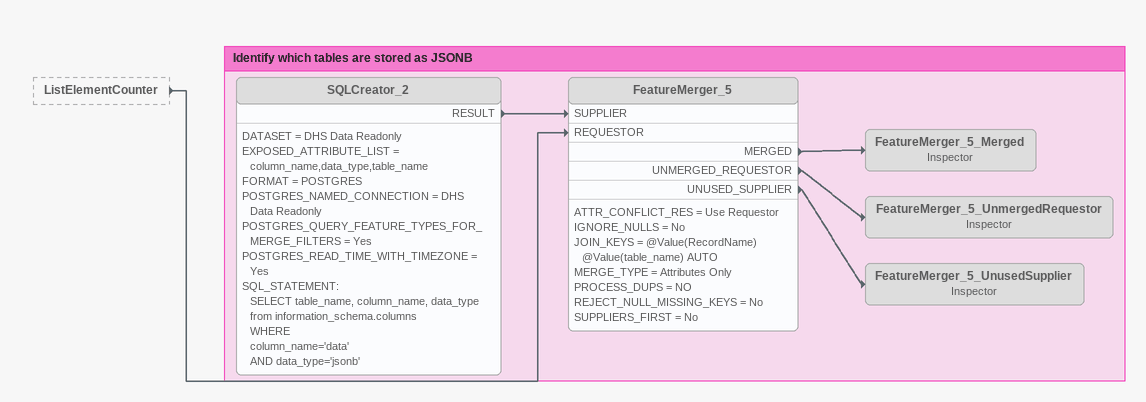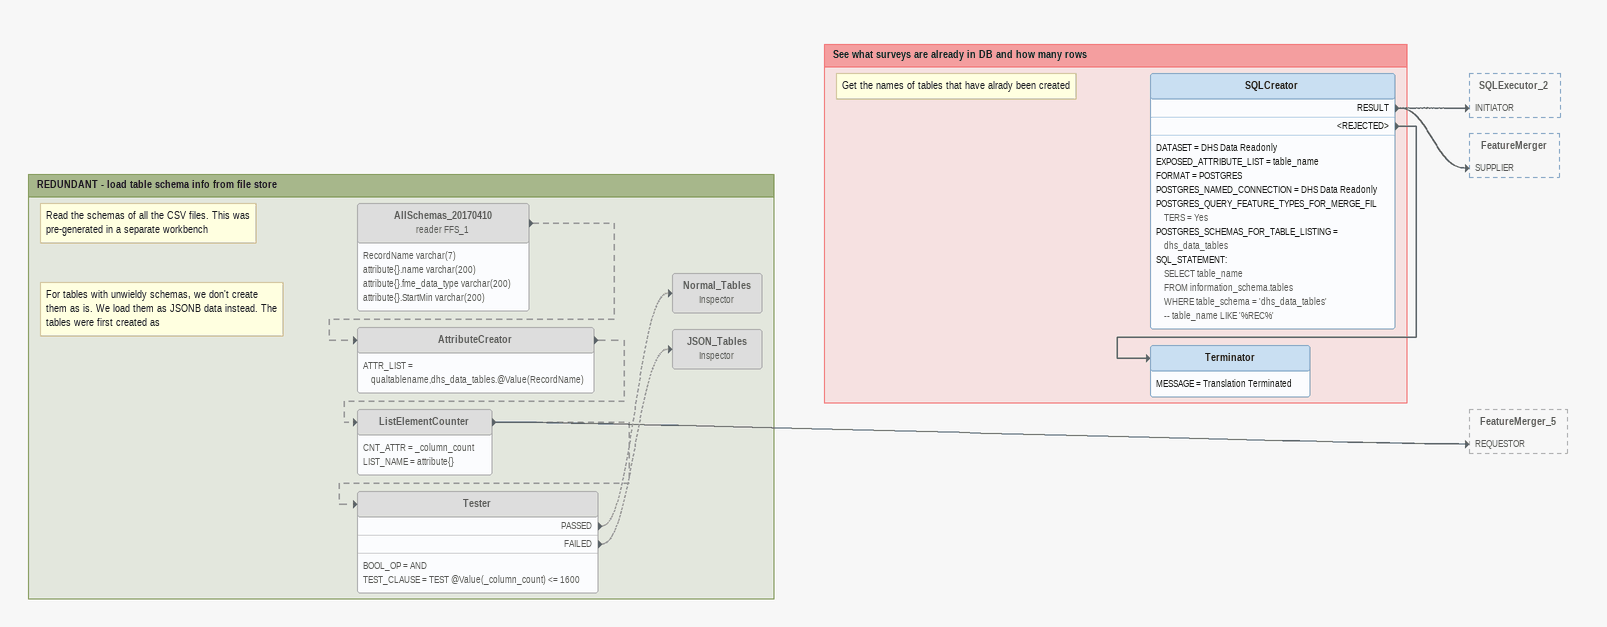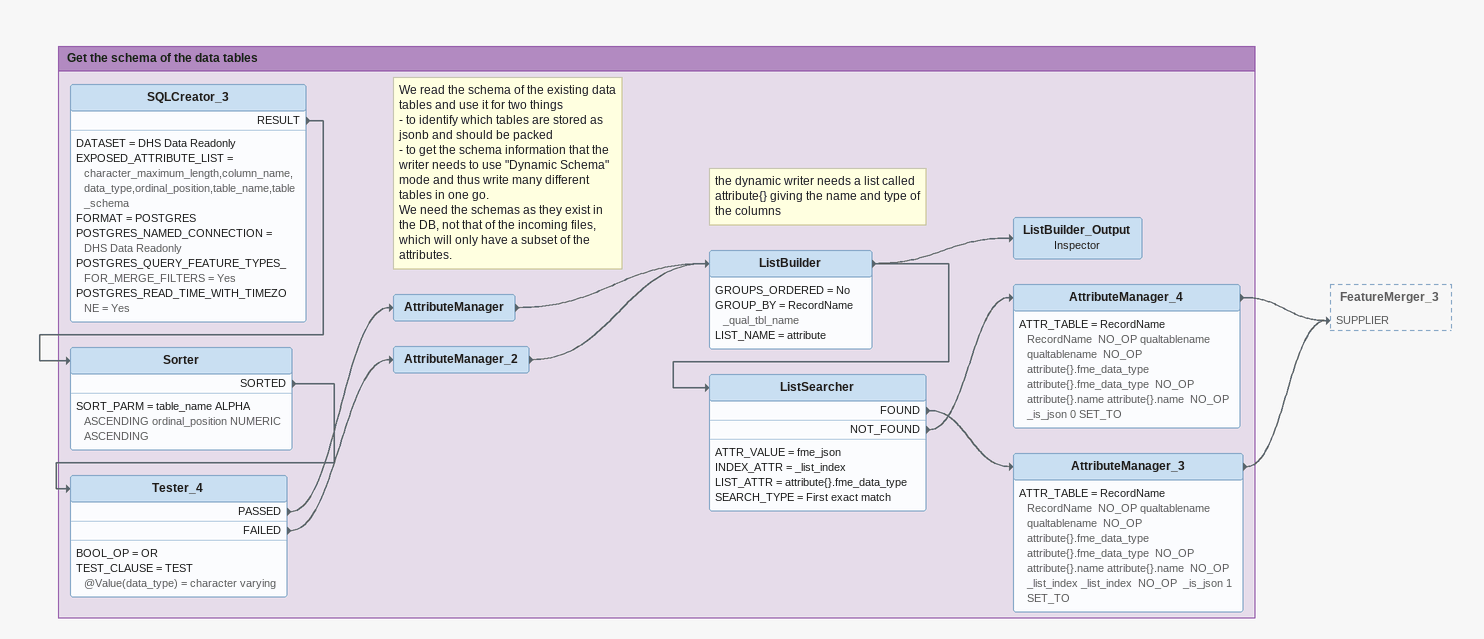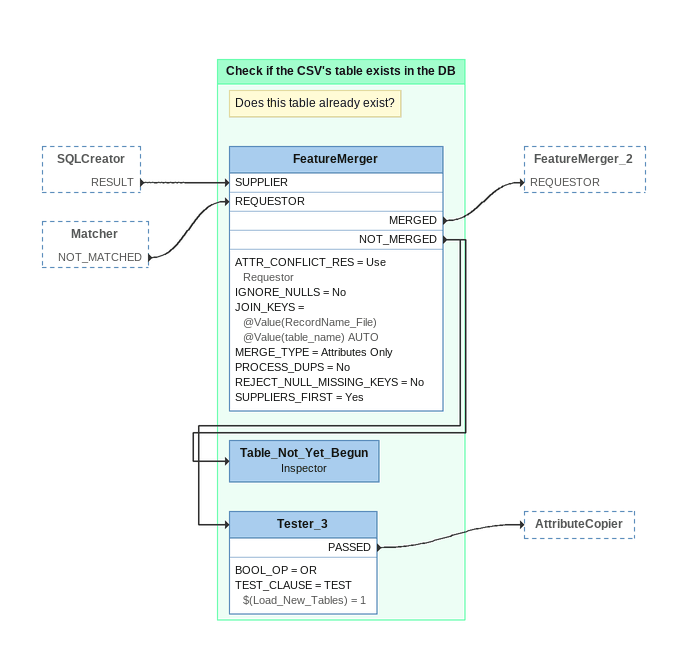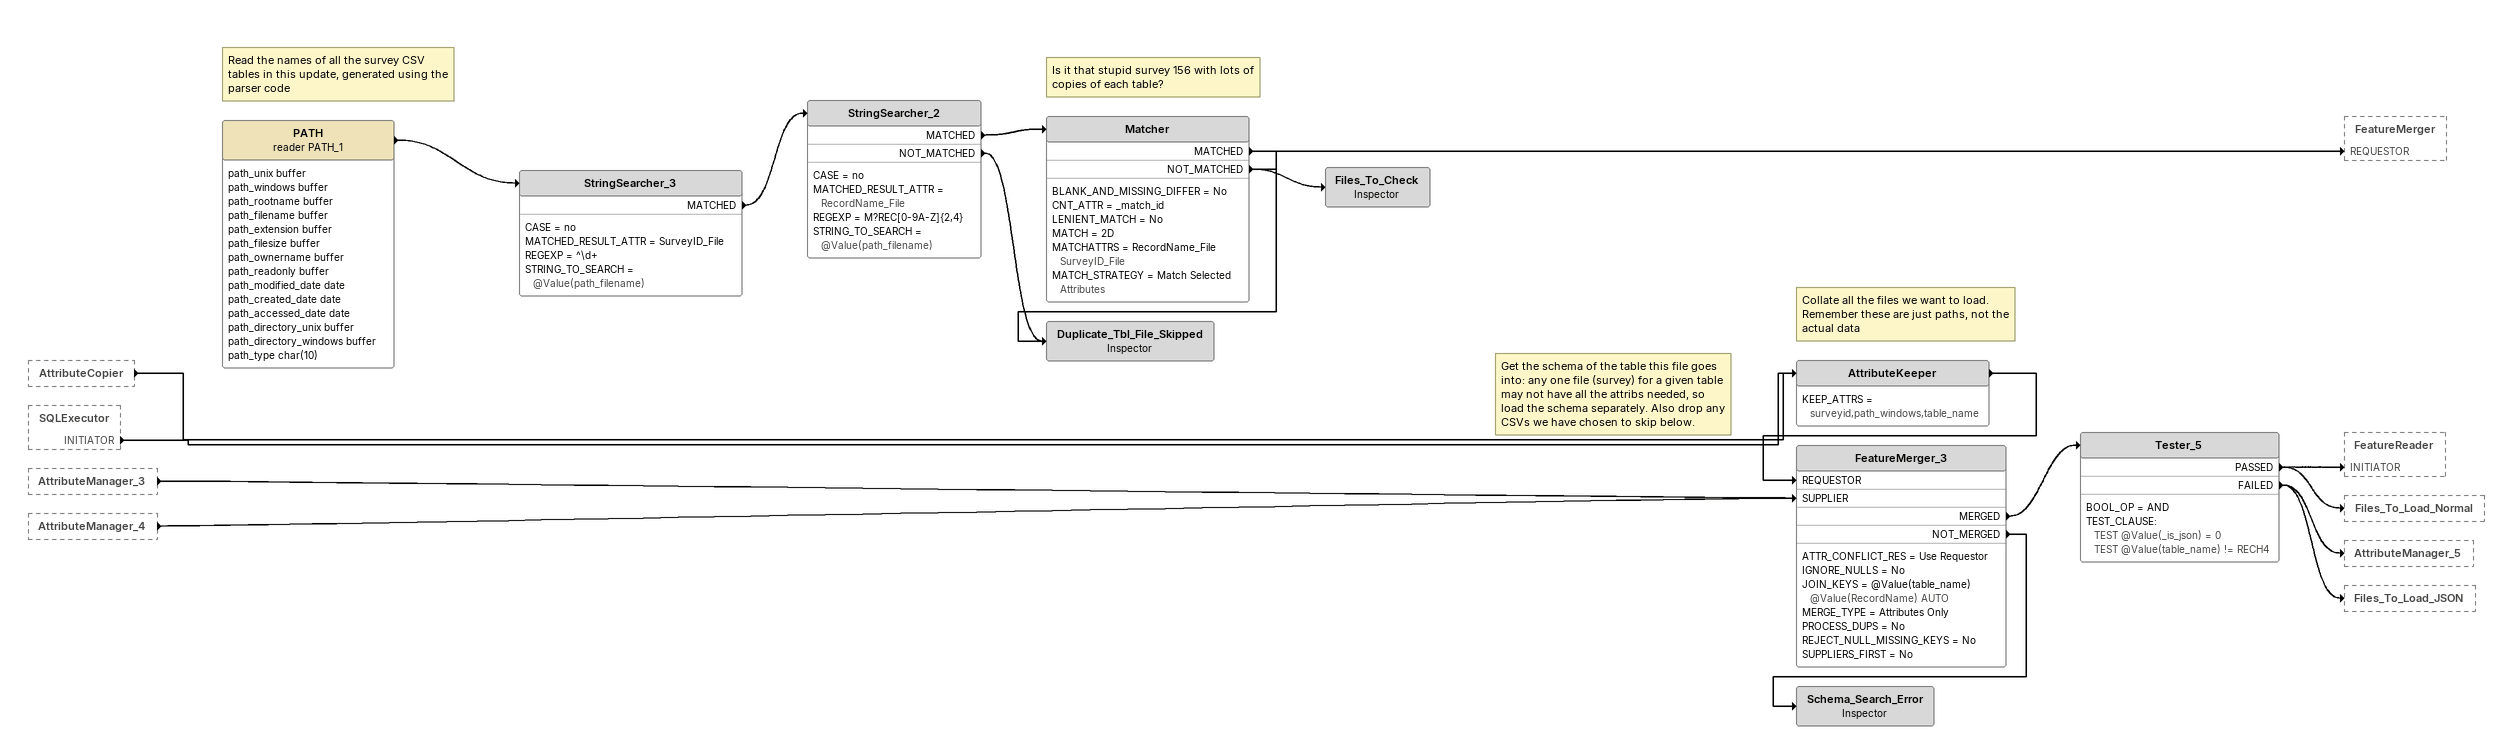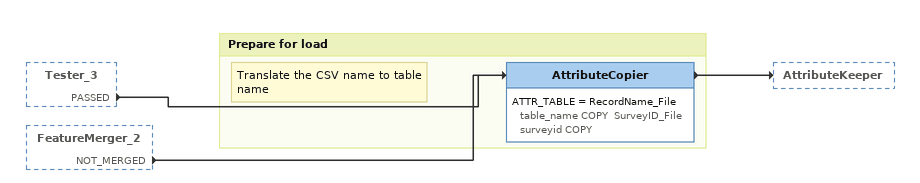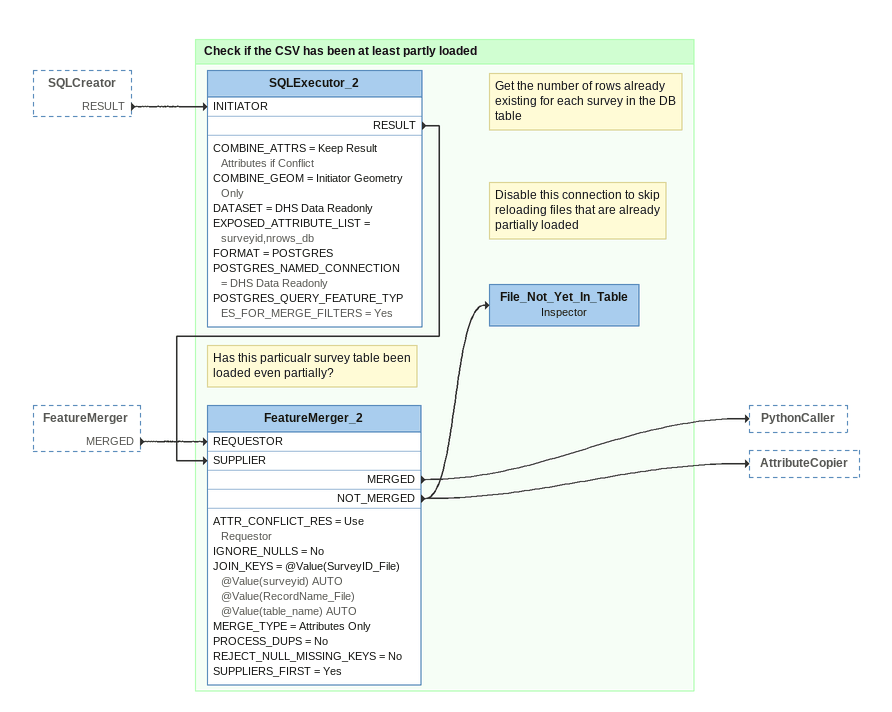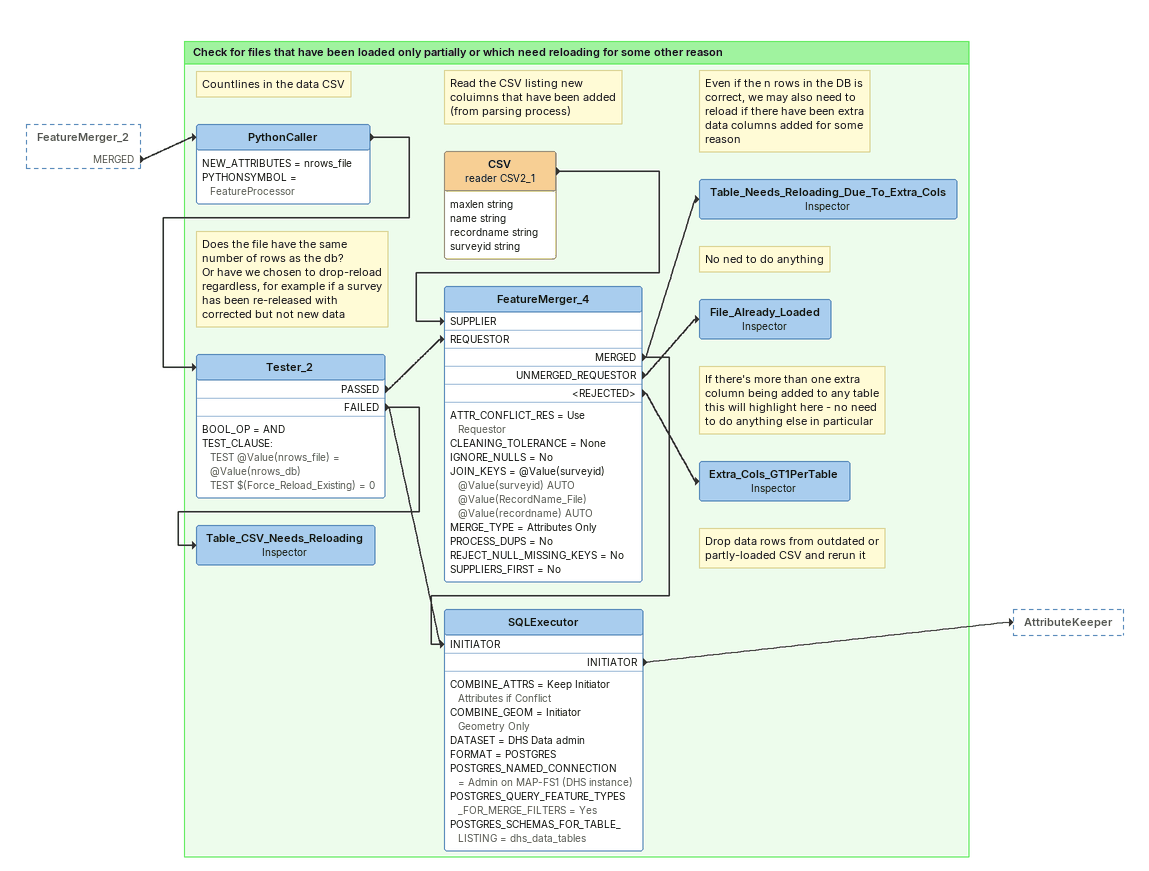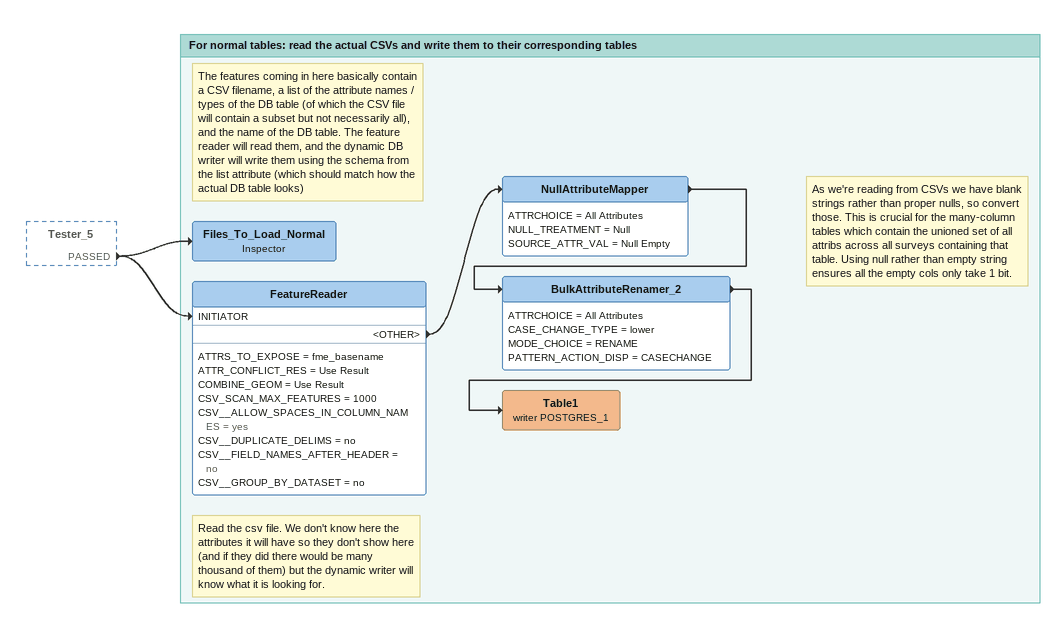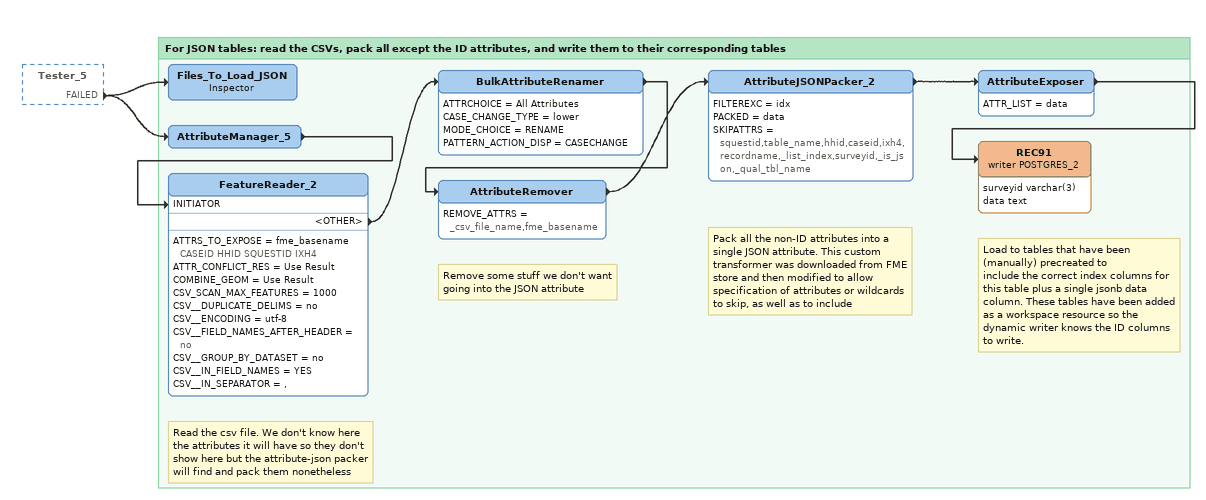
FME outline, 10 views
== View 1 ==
ListElementCounter [outside]
    -> FeatureMerger_5 [REQUESTOR]

Bookmark: Identify which tables are stored as JSONB
SQLCreator_2 [off]
    DATASET = DHS Data Readonly
    EXPOSED_ATTRIBUTE_LIST = column_name,data_type,table_name
    FORMAT = POSTGRES
    POSTGRES_NAMED_CONNECTION = DHS Data Readonly
    POSTGRES_QUERY_FEATURE_TYPES_FOR_MERGE_FILTERS = Yes
    POSTGRES_READ_TIME_WITH_TIMEZONE = Yes
    SQL_STATEMENT:
      SELECT table_name, column_name, data_type from information_schema.columns
      WHERE
      column_name='data'
      AND data_type='jsonb'
    RESULT -> FeatureMerger_5 [SUPPLIER]
FeatureMerger_5 [off]
    ATTR_CONFLICT_RES = Use Requestor
    IGNORE_NULLS = No
    JOIN_KEYS = @Value(RecordName) @Value(table_name) AUTO
    MERGE_TYPE = Attributes Only
    PROCESS_DUPS = NO
    REJECT_NULL_MISSING_KEYS = No
    SUPPLIERS_FIRST = No
    MERGED -> FeatureMerger_5_Merged
    UNMERGED_REQUESTOR -> FeatureMerger_5_UnmergedRequestor
    UNUSED_SUPPLIER -> FeatureMerger_5_UnusedSupplier
FeatureMerger_5_Merged: Inspector [off]
FeatureMerger_5_UnmergedRequestor: Inspector [off]
FeatureMerger_5_UnusedSupplier: Inspector [off]

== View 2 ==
Bookmark: REDUNDANT - load table schema info from file store
Note: Read the schemas of all the CSV files. This was pre-generated in a separate workbench
AllSchemas_20170410 (reader FFS_1) [off]
    attributes: RecordName varchar(7), attribute{}.name varchar(200), attribute{}.fme_data_type varchar(200), attribute{}.StartMin varchar(200)
    -> AttributeCreator [off]
AttributeCreator [off]
    ATTR_LIST = qualtablename,dhs_data_tables.@Value(RecordName)
    -> ListElementCounter [off]
ListElementCounter [off]
    CNT_ATTR = _column_count
    LIST_NAME = attribute{}
    -> Tester [off]
    -> FeatureMerger_5 [REQUESTOR]
Note: For tables with unwieldy schemas, we don't create them as is. We load them as JSONB data instead. The tables were first created as
Tester [off]
    BOOL_OP = AND
    TEST_CLAUSE = TEST @Value(_column_count) <= 1600
    PASSED -> Normal_Tables [off]
    FAILED -> JSON_Tables [off]
Normal_Tables: Inspector [off]
JSON_Tables: Inspector [off]

Bookmark: See what surveys are already in DB and how many rows
Note: Get the names of tables that have alrady been created
SQLCreator
    DATASET = DHS Data Readonly
    EXPOSED_ATTRIBUTE_LIST = table_name
    FORMAT = POSTGRES
    POSTGRES_NAMED_CONNECTION = DHS Data Readonly
    POSTGRES_QUERY_FEATURE_TYPES_FOR_MERGE_FILTERS = Yes
    POSTGRES_SCHEMAS_FOR_TABLE_LISTING = dhs_data_tables
    SQL_STATEMENT:
      SELECT table_name
      FROM information_schema.tables
      WHERE table_schema = 'dhs_data_tables'
      -- table_name LIKE '%REC%'
    RESULT -> SQLExecutor_2 [INITIATOR]
    RESULT -> FeatureMerger [SUPPLIER]
    <REJECTED> -> Terminator
Terminator
    MESSAGE = Translation Terminated

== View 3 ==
Bookmark: Get the schema of the data tables
SQLCreator_3
    DATASET = DHS Data Readonly
    EXPOSED_ATTRIBUTE_LIST = character_maximum_length,column_name,data_type,ordinal_position,table_name,table_schema
    FORMAT = POSTGRES
    POSTGRES_NAMED_CONNECTION = DHS Data Readonly
    POSTGRES_QUERY_FEATURE_TYPES_FOR_MERGE_FILTERS = Yes
    POSTGRES_READ_TIME_WITH_TIMEZONE = Yes
    RESULT -> Sorter
Sorter
    SORT_PARM = table_name ALPHA ASCENDING ordinal_position NUMERIC ASCENDING
    SORTED -> Tester_4
Tester_4
    BOOL_OP = OR
    TEST_CLAUSE = TEST @Value(data_type) = character varying
    PASSED -> AttributeManager
    FAILED -> AttributeManager_2
Note: We read the schema of the existing data tables and use it for two things / - to identify which tables are stored as jsonb and should be packed / - to get the schema information that the writer needs to use "Dynamic Schema" mode and thus write many different tables in one go. / We need the schemas as they exist in the DB, not that of the incoming files, which will only have a subset of the attributes.
AttributeManager
    -> ListBuilder
AttributeManager_2
    -> ListBuilder
Note: the dynamic writer needs a list called attribute{} giving the name and type of the columns
ListBuilder
    GROUPS_ORDERED = No
    GROUP_BY = RecordName _qual_tbl_name
    LIST_NAME = attribute
    -> ListSearcher
    -> ListBuilder_Output
ListBuilder_Output: Inspector
ListSearcher
    ATTR_VALUE = fme_json
    INDEX_ATTR = _list_index
    LIST_ATTR = attribute{}.fme_data_type
    SEARCH_TYPE = First exact match
    FOUND -> AttributeManager_3
    NOT_FOUND -> AttributeManager_4
AttributeManager_4
    ATTR_TABLE = RecordName RecordName  NO_OP qualtablename qualtablename  NO_OP attribute{}.fme_data_type attribute{}.fme_data_type  NO_OP attribute{}.name attribute{}.name  NO_OP  _is_json 0 SET_TO
    -> FeatureMerger_3 [SUPPLIER]
AttributeManager_3
    ATTR_TABLE = RecordName RecordName  NO_OP qualtablename qualtablename  NO_OP attribute{}.fme_data_type attribute{}.fme_data_type  NO_OP attribute{}.name attribute{}.name  NO_OP _list_index _list_index  NO_OP  _is_json 1 SET_TO
    -> FeatureMerger_3 [SUPPLIER]

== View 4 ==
SQLCreator [outside]
    RESULT -> FeatureMerger [SUPPLIER]
Matcher [outside]
    NOT_MATCHED -> FeatureMerger [REQUESTOR]

Bookmark: Check if the CSV's table exists in the DB
Note: Does this table already exist?
FeatureMerger
    ATTR_CONFLICT_RES = Use Requestor
    IGNORE_NULLS = No
    JOIN_KEYS = @Value(RecordName_File) @Value(table_name) AUTO
    MERGE_TYPE = Attributes Only
    PROCESS_DUPS = No
    REJECT_NULL_MISSING_KEYS = No
    SUPPLIERS_FIRST = Yes
    MERGED -> FeatureMerger_2 [REQUESTOR]
    NOT_MERGED -> Tester_3
    NOT_MERGED -> Table_Not_Yet_Begun
Table_Not_Yet_Begun: Inspector
Tester_3
    BOOL_OP = OR
    TEST_CLAUSE = TEST $(Load_New_Tables) = 1
    PASSED -> AttributeCopier

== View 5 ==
AttributeCopier [outside]
    -> AttributeKeeper
SQLExecutor [outside]
    INITIATOR -> AttributeKeeper
AttributeManager_3 [outside]
    -> FeatureMerger_3 [SUPPLIER]
AttributeManager_4 [outside]
    -> FeatureMerger_3 [SUPPLIER]
Note: Read the names of all the survey CSV tables in this update, generated using the parser code
PATH (reader PATH_1)
    attributes: path_unix buffer, path_windows buffer, path_rootname buffer, path_filename buffer, path_extension buffer, path_filesize buffer, path_ownername buffer, path_readonly buffer, path_modified_date date, path_created_date date, path_accessed_date date, path_directory_unix buffer, path_directory_windows buffer, path_type char(10)
    -> StringSearcher_3
StringSearcher_3
    CASE = no
    MATCHED_RESULT_ATTR = SurveyID_File
    REGEXP = ^\d+
    STRING_TO_SEARCH = @Value(path_filename)
    MATCHED -> StringSearcher_2
StringSearcher_2
    CASE = no
    MATCHED_RESULT_ATTR = RecordName_File
    REGEXP = M?REC[0-9A-Z]{2,4}
    STRING_TO_SEARCH = @Value(path_filename)
    MATCHED -> Matcher
    NOT_MATCHED -> Duplicate_Tbl_File_Skipped
Note: Is it that stupid survey 156 with lots of copies of each table?
Matcher
    BLANK_AND_MISSING_DIFFER = No
    CNT_ATTR = _match_id
    LENIENT_MATCH = No
    MATCH = 2D
    MATCHATTRS = RecordName_File SurveyID_File
    MATCH_STRATEGY = Match Selected Attributes
    MATCHED -> Duplicate_Tbl_File_Skipped
    NOT_MATCHED -> Files_To_Check
    NOT_MATCHED -> FeatureMerger [REQUESTOR]
Files_To_Check: Inspector
Duplicate_Tbl_File_Skipped: Inspector
Note: Collate all the files we want to load. / Remember these are just paths, not the actual data
AttributeKeeper
    KEEP_ATTRS = surveyid,path_windows,table_name
    -> FeatureMerger_3 [REQUESTOR]
Note: Get the schema of the table this file goes into: any one file (survey) for a given table may not have all the attribs needed, so load the schema separately. Also drop any CSVs we have chosen to skip below.
FeatureMerger_3
    ATTR_CONFLICT_RES = Use Requestor
    IGNORE_NULLS = No
    JOIN_KEYS = @Value(table_name) @Value(RecordName) AUTO
    MERGE_TYPE = Attributes Only
    PROCESS_DUPS = No
    REJECT_NULL_MISSING_KEYS = No
    SUPPLIERS_FIRST = No
    MERGED -> Tester_5
    NOT_MERGED -> Schema_Search_Error
Tester_5
    BOOL_OP = AND
    TEST_CLAUSE:
      TEST @Value(_is_json) = 0
      TEST @Value(table_name) != RECH4
    PASSED -> FeatureReader [INITIATOR]
    PASSED -> Files_To_Load_Normal
    FAILED -> AttributeManager_5
    FAILED -> Files_To_Load_JSON
Schema_Search_Error: Inspector

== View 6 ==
Tester_3 [outside]
    PASSED -> AttributeCopier
FeatureMerger_2 [outside]
    NOT_MERGED -> AttributeCopier

Bookmark: Prepare for load
Note: Translate the CSV name to table name
AttributeCopier
    ATTR_TABLE = RecordName_File table_name COPY  SurveyID_File surveyid COPY
    -> AttributeKeeper

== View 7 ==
SQLCreator [outside]
    RESULT -> SQLExecutor_2 [INITIATOR]
FeatureMerger [outside]
    MERGED -> FeatureMerger_2 [REQUESTOR]

Bookmark: Check if the CSV has been at least partly loaded
Note: Get the number of rows already existing for each survey in the DB table
SQLExecutor_2
    COMBINE_ATTRS = Keep Result Attributes if Conflict
    COMBINE_GEOM = Initiator Geometry Only
    DATASET = DHS Data Readonly
    EXPOSED_ATTRIBUTE_LIST = surveyid,nrows_db
    FORMAT = POSTGRES
    POSTGRES_NAMED_CONNECTION = DHS Data Readonly
    POSTGRES_QUERY_FEATURE_TYPES_FOR_MERGE_FILTERS = Yes
    RESULT -> FeatureMerger_2 [SUPPLIER]
Note: Has this particualr survey table been loaded even partially?
FeatureMerger_2
    ATTR_CONFLICT_RES = Use Requestor
    IGNORE_NULLS = No
    JOIN_KEYS = @Value(SurveyID_File) @Value(surveyid) AUTO @Value(RecordName_File) @Value(table_name) AUTO
    MERGE_TYPE = Attributes Only
    PROCESS_DUPS = No
    REJECT_NULL_MISSING_KEYS = No
    SUPPLIERS_FIRST = Yes
    MERGED -> PythonCaller
    NOT_MERGED -> File_Not_Yet_In_Table
    NOT_MERGED -> AttributeCopier
Note: Disable this connection to skip reloading files that are already partially loaded
File_Not_Yet_In_Table: Inspector

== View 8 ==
FeatureMerger_2 [outside]
    MERGED -> PythonCaller

Bookmark: Check for files that have been loaded only partially or which need reloading for some other reason
Note: Countlines in the data CSV
PythonCaller
    NEW_ATTRIBUTES = nrows_file
    PYTHONSYMBOL = FeatureProcessor
    -> Tester_2
Note: Does the file have the same number of rows as the db? / Or have we chosen to drop-reload regardless, for example if a survey has been re-released with corrected but not new data
Tester_2
    BOOL_OP = AND
    TEST_CLAUSE:
      TEST @Value(nrows_file) = @Value(nrows_db)
      TEST $(Force_Reload_Existing) = 0
    PASSED -> FeatureMerger_4 [REQUESTOR]
    FAILED -> Table_CSV_Needs_Reloading
    FAILED -> SQLExecutor [INITIATOR]
Table_CSV_Needs_Reloading: Inspector
Note: Read the CSV listing new coluimns that have been added (from parsing process)
CSV (reader CSV2_1)
    attributes: maxlen string, name string, recordname string, surveyid string
    -> FeatureMerger_4 [SUPPLIER]
FeatureMerger_4
    ATTR_CONFLICT_RES = Use Requestor
    CLEANING_TOLERANCE = None
    IGNORE_NULLS = No
    JOIN_KEYS = @Value(surveyid) @Value(surveyid) AUTO @Value(RecordName_File) @Value(recordname) AUTO
    MERGE_TYPE = Attributes Only
    PROCESS_DUPS = No
    REJECT_NULL_MISSING_KEYS = No
    SUPPLIERS_FIRST = No
    MERGED -> Table_Needs_Reloading_Due_To_Extra_Cols
    MERGED -> SQLExecutor [INITIATOR]
    UNMERGED_REQUESTOR -> File_Already_Loaded
    <REJECTED> -> Extra_Cols_GT1PerTable
Note: Even if the n rows in the DB is correct, we may also need to reload if there have been extra data columns added for some reason
Table_Needs_Reloading_Due_To_Extra_Cols: Inspector
Note: No ned to do anything
File_Already_Loaded: Inspector
Note: If there's more than one extra column being added to any table this will highlight here - no need to do anything else in particular
Extra_Cols_GT1PerTable: Inspector
Note: Drop data rows from outdated or partly-loaded CSV and rerun it
SQLExecutor
    COMBINE_ATTRS = Keep Initiator Attributes if Conflict
    COMBINE_GEOM = Initiator Geometry Only
    DATASET = DHS Data admin
    FORMAT = POSTGRES
    POSTGRES_NAMED_CONNECTION = Admin on MAP-FS1 (DHS instance)
    POSTGRES_QUERY_FEATURE_TYPES_FOR_MERGE_FILTERS = Yes
    POSTGRES_SCHEMAS_FOR_TABLE_LISTING = dhs_data_tables
    INITIATOR -> AttributeKeeper

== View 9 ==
Tester_5 [outside]
    PASSED -> FeatureReader [INITIATOR]
    PASSED -> Files_To_Load_Normal

Bookmark: For normal tables: read the actual CSVs and write them to their corresponding tables
Note: The features coming in here basically contain a CSV filename, a list of the attribute names / types of the DB table (of which the CSV file will contain a subset but not necessarily all), and the name of the DB table. The feature reader will read them, and the dynamic DB writer will write them using the schema from the list attribute (which should match how the actual DB table looks)
Files_To_Load_Normal: Inspector
Note: Read the csv file. We don't know here the attributes it will have so they don't show here (and if they did there would be many thousand of them) but the dynamic writer will know what it is looking for.
FeatureReader
    ATTRS_TO_EXPOSE = fme_basename
    ATTR_CONFLICT_RES = Use Result
    COMBINE_GEOM = Use Result
    CSV_SCAN_MAX_FEATURES = 1000
    CSV__ALLOW_SPACES_IN_COLUMN_NAMES = yes
    CSV__DUPLICATE_DELIMS = no
    CSV__FIELD_NAMES_AFTER_HEADER = no
    CSV__GROUP_BY_DATASET = no
    <OTHER> -> NullAttributeMapper
Note: As we're reading from CSVs we have blank strings rather than proper nulls, so convert those. This is crucial for the many-column tables which contain the unioned set of all attribs across all surveys containing that table. Using null rather than empty string ensures all the empty cols only take 1 bit.
NullAttributeMapper
    ATTRCHOICE = All Attributes
    NULL_TREATMENT = Null
    SOURCE_ATTR_VAL = Null Empty
    -> BulkAttributeRenamer_2
BulkAttributeRenamer_2
    ATTRCHOICE = All Attributes
    CASE_CHANGE_TYPE = lower
    MODE_CHOICE = RENAME
    PATTERN_ACTION_DISP = CASECHANGE
    -> Table1 (writer POSTGRES_1)
Table1 (writer POSTGRES_1)

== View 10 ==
Tester_5 [outside]
    FAILED -> AttributeManager_5
    FAILED -> Files_To_Load_JSON

Bookmark: For JSON tables: read the CSVs, pack all except the ID attributes, and write them to their corresponding tables
Files_To_Load_JSON: Inspector
AttributeManager_5
    -> FeatureReader_2 [INITIATOR]
Note: Read the csv file. We don't know here the attributes it will have so they don't show here but the attribute-json packer will find and pack them nonetheless
FeatureReader_2
    ATTRS_TO_EXPOSE = fme_basename CASEID HHID SQUESTID IXH4
    ATTR_CONFLICT_RES = Use Result
    COMBINE_GEOM = Use Result
    CSV_SCAN_MAX_FEATURES = 1000
    CSV__DUPLICATE_DELIMS = no
    CSV__ENCODING = utf-8
    CSV__FIELD_NAMES_AFTER_HEADER = no
    CSV__GROUP_BY_DATASET = no
    CSV__IN_FIELD_NAMES = YES
    CSV__IN_SEPARATOR = ,
    <OTHER> -> BulkAttributeRenamer
BulkAttributeRenamer
    ATTRCHOICE = All Attributes
    CASE_CHANGE_TYPE = lower
    MODE_CHOICE = RENAME
    PATTERN_ACTION_DISP = CASECHANGE
    -> AttributeRemover
Note: Remove some stuff we don't want going into the JSON attribute
AttributeRemover
    REMOVE_ATTRS = _csv_file_name,fme_basename
    -> AttributeJSONPacker_2
Note: Pack all the non-ID attributes into a single JSON attribute. This custom transformer was downloaded from FME store and then modified to allow specification of attributes or wildcards to skip, as well as to include
AttributeJSONPacker_2
    FILTEREXC = idx
    PACKED = data
    SKIPATTRS = squestid,table_name,hhid,caseid,ixh4,recordname,_list_index,surveyid,_is_json,_qual_tbl_name
    -> AttributeExposer
AttributeExposer
    ATTR_LIST = data
    -> REC91 (writer POSTGRES_2)
Note: Load to tables that have been (manually) precreated to / include the correct index columns for this table plus a single jsonb data column. These tables have been added as a workspace resource so the dynamic writer knows the ID columns to write.
REC91 (writer POSTGRES_2)
    attributes: surveyid varchar(3), data text
